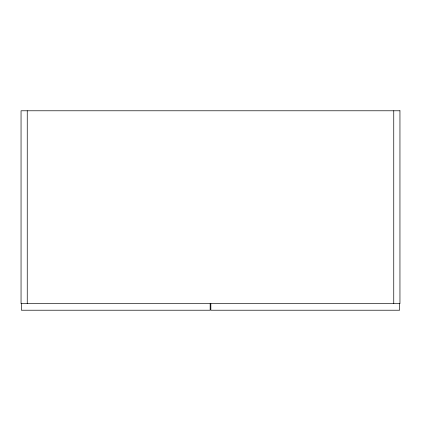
<?xml version="1.0" encoding="UTF-8"?>
<svg xmlns="http://www.w3.org/2000/svg" width="421" height="421" viewBox="0 0 421 421"><rect width="100%" height="100%" fill="white"/><g stroke="black" fill="none" stroke-linecap="round" stroke-linejoin="round"><path stroke-width="0.63" d="M399.608 303.673L399.608 310.219L210.842 310.219L210.842 303.673M393.751 110.781L393.751 303.673M210.158 303.673L210.158 310.219L21.392 310.219L21.392 303.673M27.249 110.781L27.249 303.673M399.95 110.781L21.05 110.781L21.05 303.673L399.95 303.673L399.95 110.781"/></g></svg>
